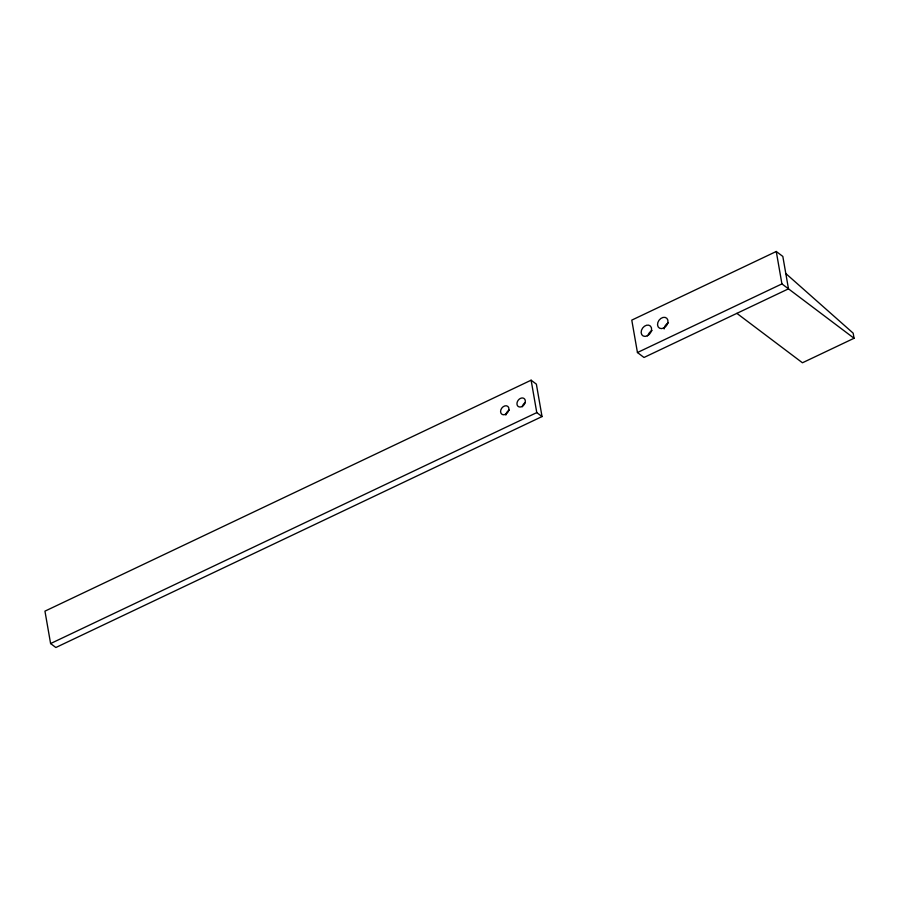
<?xml version="1.0" encoding="UTF-8"?>
<svg xmlns="http://www.w3.org/2000/svg" width="899" height="899" viewBox="0 0 899 899"><rect width="100%" height="100%" fill="white"/><g stroke="black" fill="none" stroke-linecap="round" stroke-linejoin="round"><path stroke-width="1.35" d="M776.264 251.484L631.783 320.123L637.447 352.532L643.999 357.476L788.479 288.837L782.827 256.429L776.264 251.484L781.928 283.904L854.05 338.271L802.447 362.78L736.877 313.358M531.118 380.198L44.95 611.151L50.602 643.56L55.85 647.516L542.03 416.563L536.366 384.143L531.118 380.198L536.782 412.607L542.03 416.563M637.447 352.532L781.928 283.904M50.602 643.56L536.782 412.607M785.805 273.532L853.162 333.158L854.05 338.271M648.033 335.248A6.181 4.619 -53 0 1 652.056 330.574M664.114 328.944A6.181 4.619 -53 0 1 668.44 322.786M522.285 406.809A4.945 3.697 -53 0 1 525.027 402.718M505.834 415.057A4.945 3.697 -53 0 1 509.295 410.135M522.51 406.202L521.431 406.741A4.945 3.697 -53 0 1 517.183 405.067L516.97 404.011A4.945 3.697 -53 0 1 520.319 398.459A4.945 3.697 -53 0 1 525.106 399.898L525.319 400.954A4.945 3.697 -53 0 1 522.51 406.202M647.28 335.844A6.181 4.619 -53 0 0 650.415 326.056A6.181 4.619 -53 0 0 641.47 330.304A6.181 4.619 -53 0 0 647.28 335.844M663.664 328.056A6.181 4.619 -53 0 0 666.8 318.28A6.181 4.619 -53 0 0 657.854 322.527A6.181 4.619 -53 0 0 663.664 328.056M505.474 414.349A4.945 3.697 -53 0 0 507.98 406.528A4.945 3.697 -53 0 0 500.833 409.922A4.945 3.697 -53 0 0 505.474 414.349"/></g></svg>
